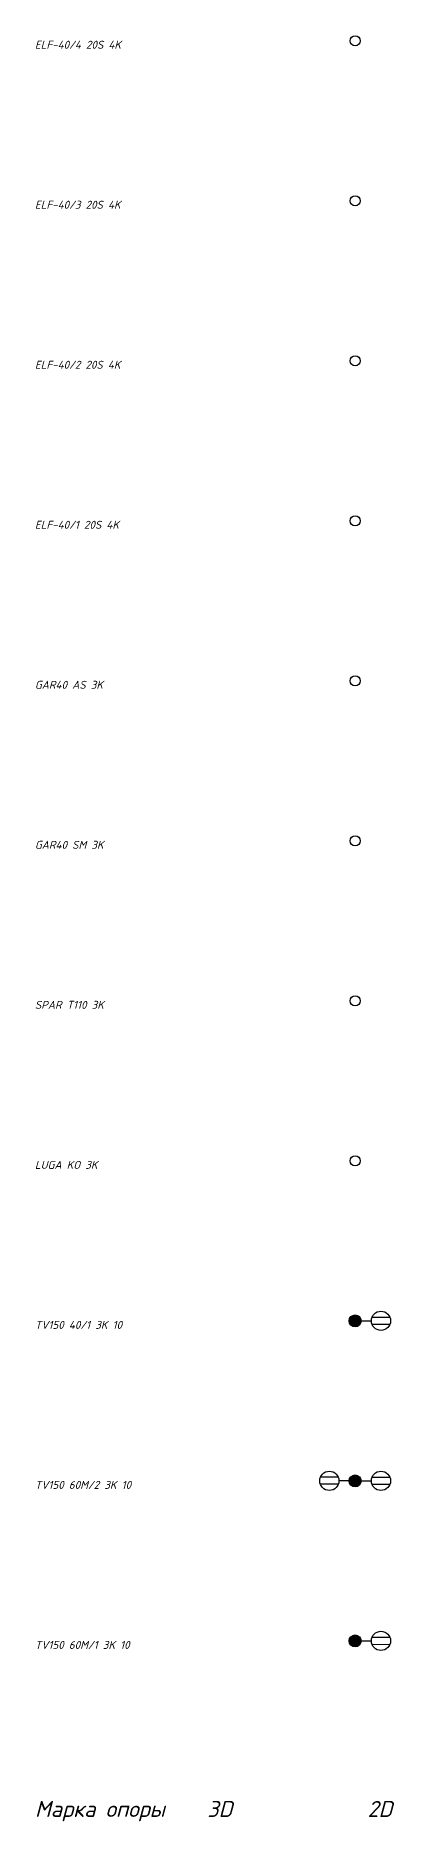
# Model space of a CAD drawing. Header units: metres. Extents: x -4982 to 6222, y -5636 to 110157.
# Drawn here: x -4974 to 6222, y -5636 to 50157 of the extents above; entities that cross this region are included whole.
import ezdxf

# ---------------------------------------------------------------- set-up
doc = ezdxf.new("R2010")
doc.units = ezdxf.units.M
doc.styles.add('ASML', font='isocpeui.ttf')

# ---------------------------------------------------------------- blocks, each defined once
blk = doc.blocks.new('5370f89b-8d1a-4749-9965-408739317423_3')
h = blk.add_hatch(color=256)
h.dxf.hatch_style = 1
h.paths.add_polyline_path([(187, -2, 1), (-187, 2, 1)])
at = {"flags": 128}
for points in [[(187, 0), (506, 1)], [(530, 118), (1082, 119)], [(527, -107), (1086, -106)]]:
    blk.add_lwpolyline(points, dxfattribs=at)
for centre, radius in [((0, 0), 187), ((806, 2), 300)]:
    blk.add_circle(centre, radius)
blk = doc.blocks.new('9522e1c1-0f91-4e2c-ab8f-3cd6c02d4497_3')
blk.add_circle((0, 0), 157)
blk = doc.blocks.new('7b96c56c-0758-452b-b8ac-9c20b13dc919_3')
blk.add_circle((0, 0), 157)
blk = doc.blocks.new('8dd7b9d7-8f98-4b23-b0d8-dc12fc6d833d_3')
blk.add_circle((0, 0), 157)
blk = doc.blocks.new('7e634b18-250b-45a1-958a-5ea61c002420_3')
blk.add_circle((0, 0), 157)
blk = doc.blocks.new('ab3f5352-2e1c-43fc-a019-eb4db64230d7_3')
blk.add_circle((0, 0, 4), 157)
blk = doc.blocks.new('84d38b4c-3dd1-4ad7-9d0f-44feca83a40e_3')
blk.add_circle((0, 0, 4), 157)
blk = doc.blocks.new('7fe74f7c-b9ba-4335-b364-514382c63113_3')
blk.add_circle((0, 0, 5), 157)
blk = doc.blocks.new('36a9a278-5a0c-498a-af57-eb2898ec3807_3')
h = blk.add_hatch(color=256)
h.dxf.hatch_style = 1
h.paths.add_polyline_path([(187, -2, 1), (-187, 2, 1)])
at = {"flags": 128}
for points in [[(187, 0), (506, 1)], [(530, 118), (1082, 119)], [(527, -107), (1086, -106)]]:
    blk.add_lwpolyline(points, dxfattribs=at)
for centre, radius in [((0, 0), 187), ((806, 2), 300)]:
    blk.add_circle(centre, radius)
blk = doc.blocks.new('47647a88-6411-4780-9b47-6f071551c32b_3')
h = blk.add_hatch(color=256)
h.dxf.hatch_style = 1
h.paths.add_polyline_path([(187, -2, 1), (-187, 2, 1)])
at = {"flags": 128}
for points in [[(-530, 118), (-1082, 119)], [(-187, 0), (-506, 1)], [(187, 0), (506, 1)], [(530, 118), (1082, 119)], [(-527, -107), (-1086, -106)], [(527, -107), (1086, -106)]]:
    blk.add_lwpolyline(points, dxfattribs=at)
for centre, radius in [((-806, 2), 300), ((0, 0), 187), ((806, 2), 300)]:
    blk.add_circle(centre, radius)
blk = doc.blocks.new('f3939b31-87f8-487c-8b08-3e917a71505c_3')
blk.add_circle((0, 0), 157)

msp = doc.modelspace()

# ---------------------------------------------------------------- block references
for name, p in [('7fe74f7c-b9ba-4335-b364-514382c63113_3', (5000, 50000)), ('84d38b4c-3dd1-4ad7-9d0f-44feca83a40e_3', (5000, 45000)), ('ab3f5352-2e1c-43fc-a019-eb4db64230d7_3', (5000, 40000)), ('7e634b18-250b-45a1-958a-5ea61c002420_3', (5000, 35000)), ('7b96c56c-0758-452b-b8ac-9c20b13dc919_3', (5000, 30000)), ('8dd7b9d7-8f98-4b23-b0d8-dc12fc6d833d_3', (5000, 25000)), ('9522e1c1-0f91-4e2c-ab8f-3cd6c02d4497_3', (5000, 20000)), ('f3939b31-87f8-487c-8b08-3e917a71505c_3', (5000, 15000)), ('5370f89b-8d1a-4749-9965-408739317423_3', (5000, 10000)), ('47647a88-6411-4780-9b47-6f071551c32b_3', (5000, 5000)), ('36a9a278-5a0c-498a-af57-eb2898ec3807_3', (5000, 0))]:
    msp.add_blockref(name, p)

# ---------------------------------------------------------------- texts
at = {"attachment_point": 1, "style": 'ASML'}
for s, width, heights, insert, char_height in [('ELF-40/4 20S 4K', 3187.84, [0], (-5000, 50000), 250), ('ELF-40/3 20S 4K', 3187.84, [0], (-5000, 45000), 250), ('ELF-40/2 20S 4K', 3187.84, [0], (-5000, 40000), 250), ('ELF-40/1 20S 4K', 3187.84, [0], (-5000, 35000), 250), ('GAR40 AS 3K', 3187.84, [0], (-5000, 30000), 250), ('GAR40 SM 3K', 3187.84, [0], (-5000, 25000), 250), ('SPAR T110 3K', 3187.84, [0], (-5000, 20000), 250), ('LUGA KO 3K', 3187.84, [0], (-5000, 15000), 250), ('TV150 40/1 3K 10', 3187.84, [0], (-5000, 10000), 250), ('TV150 60M/2 3K 10', 3187.84, [0], (-5000, 5000), 250), ('TV150 60M/1 3K 10', 3187.84, [0], (-5000, 0), 250), ('Марка опоры', 4918.29, [0], (-5000, -5000), 500), ('\\pxqc;3D', 1549.01, [332], (0, -5000), 500), ('\\pxqc;2D', 1549.01, [332], (5000, -5000), 500)]:
    msp.add_mtext_dynamic_manual_height_columns(s, width=width, gutter_width=1, heights=heights, dxfattribs=dict(at, insert=insert, char_height=char_height))

doc.saveas('drawing.dxf')
